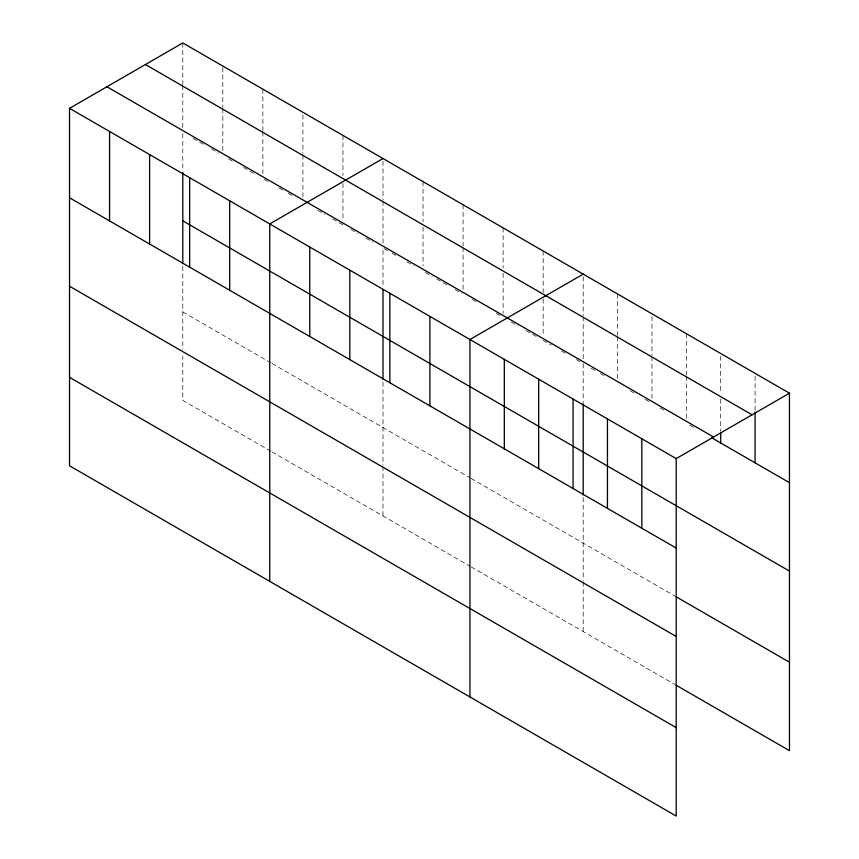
<?xml version="1.0" encoding="UTF-8"?>
<svg xmlns="http://www.w3.org/2000/svg" width="859" height="859" viewBox="0 0 859 859"><rect width="100%" height="100%" fill="white"/><g stroke="black" fill="none" stroke-linecap="round" stroke-linejoin="round"><path stroke-width="0.64" stroke-dasharray="4.29 3.22" d="M193.092 138.353L203.39 144.301M211.389 148.918L218.261 152.891M228.558 158.829L233.133 161.471M243.43 167.419L253.727 173.357M264.014 179.306L268.599 181.947M278.885 187.896L283.47 190.537M288.044 193.178L292.618 195.82M317.787 210.348L324.648 214.31M332.658 218.938L342.956 224.875M350.966 229.503L357.827 233.465M365.837 238.093L372.699 242.055M387.57 250.635L382.996 247.993L382.996 286.852M392.144 253.276L396.718 255.918M407.016 261.866L413.888 265.828M425.323 272.432L432.184 276.394M436.759 279.035L447.056 284.984M455.066 289.612L461.927 293.574M472.225 299.512L476.799 302.153M496.255 313.385L500.829 316.026M511.126 321.975L517.988 325.937M525.998 330.554L536.295 336.503M543.156 340.465L551.167 345.093M561.464 351.03L566.038 353.672M576.335 359.62L580.909 362.262M591.217 368.21L595.802 370.863M600.387 373.504L604.972 376.156M630.184 390.705L634.769 393.358M645.077 399.306L649.662 401.958M659.97 407.907L664.555 410.559M689.766 425.108L694.351 427.761M182.795 311.967L270.886 362.82M272.024 363.486L469.937 477.744M471.086 478.409L674.873 596.06M270.886 451.265L182.795 400.401L182.795 356.184M272.024 451.92L469.937 566.188M471.086 566.843L674.873 684.505M755.082 376.027L755.082 410.752M720.712 356.184L720.712 393.572M720.712 398.909L720.712 430.96M686.33 333.668L686.33 375.061M686.33 376.392L686.33 419.117M651.949 316.488L651.949 355.207M651.949 356.549L651.949 399.274M617.578 293.971L617.578 335.364M617.578 336.696L617.578 379.42M583.197 276.791L583.197 315.511M583.197 316.853L583.197 359.577M583.197 363.582L583.197 402.442M583.197 497.576L583.197 580.652M583.197 581.994L583.197 631.569M543.156 251L543.156 292.393M543.156 299.072L543.156 336.46M503.116 227.882L503.116 267.944M503.116 273.28L503.116 313.342M463.076 204.764L463.076 246.157M463.076 247.499L463.076 290.224M423.036 181.657L423.036 221.708M423.036 227.055L423.036 265.775M382.996 161.202L382.996 199.932M382.996 201.264L382.996 243.988M382.996 381.997L382.996 465.073M382.996 466.405L382.996 515.991M342.956 135.421L342.956 175.472M342.956 183.482L342.956 220.87M302.916 114.966L302.916 153.697M302.916 155.028L302.916 197.753M262.875 89.186L262.875 130.579M262.875 131.91L262.875 174.635M222.835 67.399L222.835 107.461M222.835 108.792L222.835 151.528M182.795 42.95L182.795 84.343M182.795 85.675L182.795 128.41M182.795 133.746L182.795 171.274M182.795 266.408L182.795 349.484"/><path stroke-width="1.29" d="M69.536 108.341L676.205 458.599L676.205 816.05L69.536 465.793L69.536 108.341L182.795 42.95L789.464 393.207L789.464 750.659L676.022 685.16M382.996 158.539L269.737 223.92L269.737 581.382M583.197 274.118L469.937 339.509L469.937 696.96M676.205 458.599L789.464 393.207M145.418 64.532L752.087 414.79M106.913 86.759L713.582 437.016M711.542 437.682L789.464 482.672M182.795 220.849L789.464 571.106M69.536 197.795L676.205 548.063M676.022 596.726L789.464 662.225M69.536 286.24L676.205 636.498M69.536 377.359L676.205 727.616M755.082 412.084L755.082 462.818M720.712 432.292L720.712 442.976M641.823 438.745L641.823 528.21M607.453 418.902L607.453 508.367M583.197 403.784L583.197 494.902M573.071 399.059L573.071 488.513M538.69 379.206L538.69 468.67M504.319 359.363L504.319 448.817M429.897 316.391L429.897 405.856M389.857 293.273L389.857 382.738M382.996 289.537L382.996 379.313M349.817 270.156L349.817 359.62M309.777 247.038L309.777 336.503M229.697 200.813L229.697 290.267M189.656 177.695L189.656 267.149M182.795 172.605L182.795 263.724M149.616 154.577L149.616 244.031M109.576 131.459L109.576 220.913"/></g></svg>
